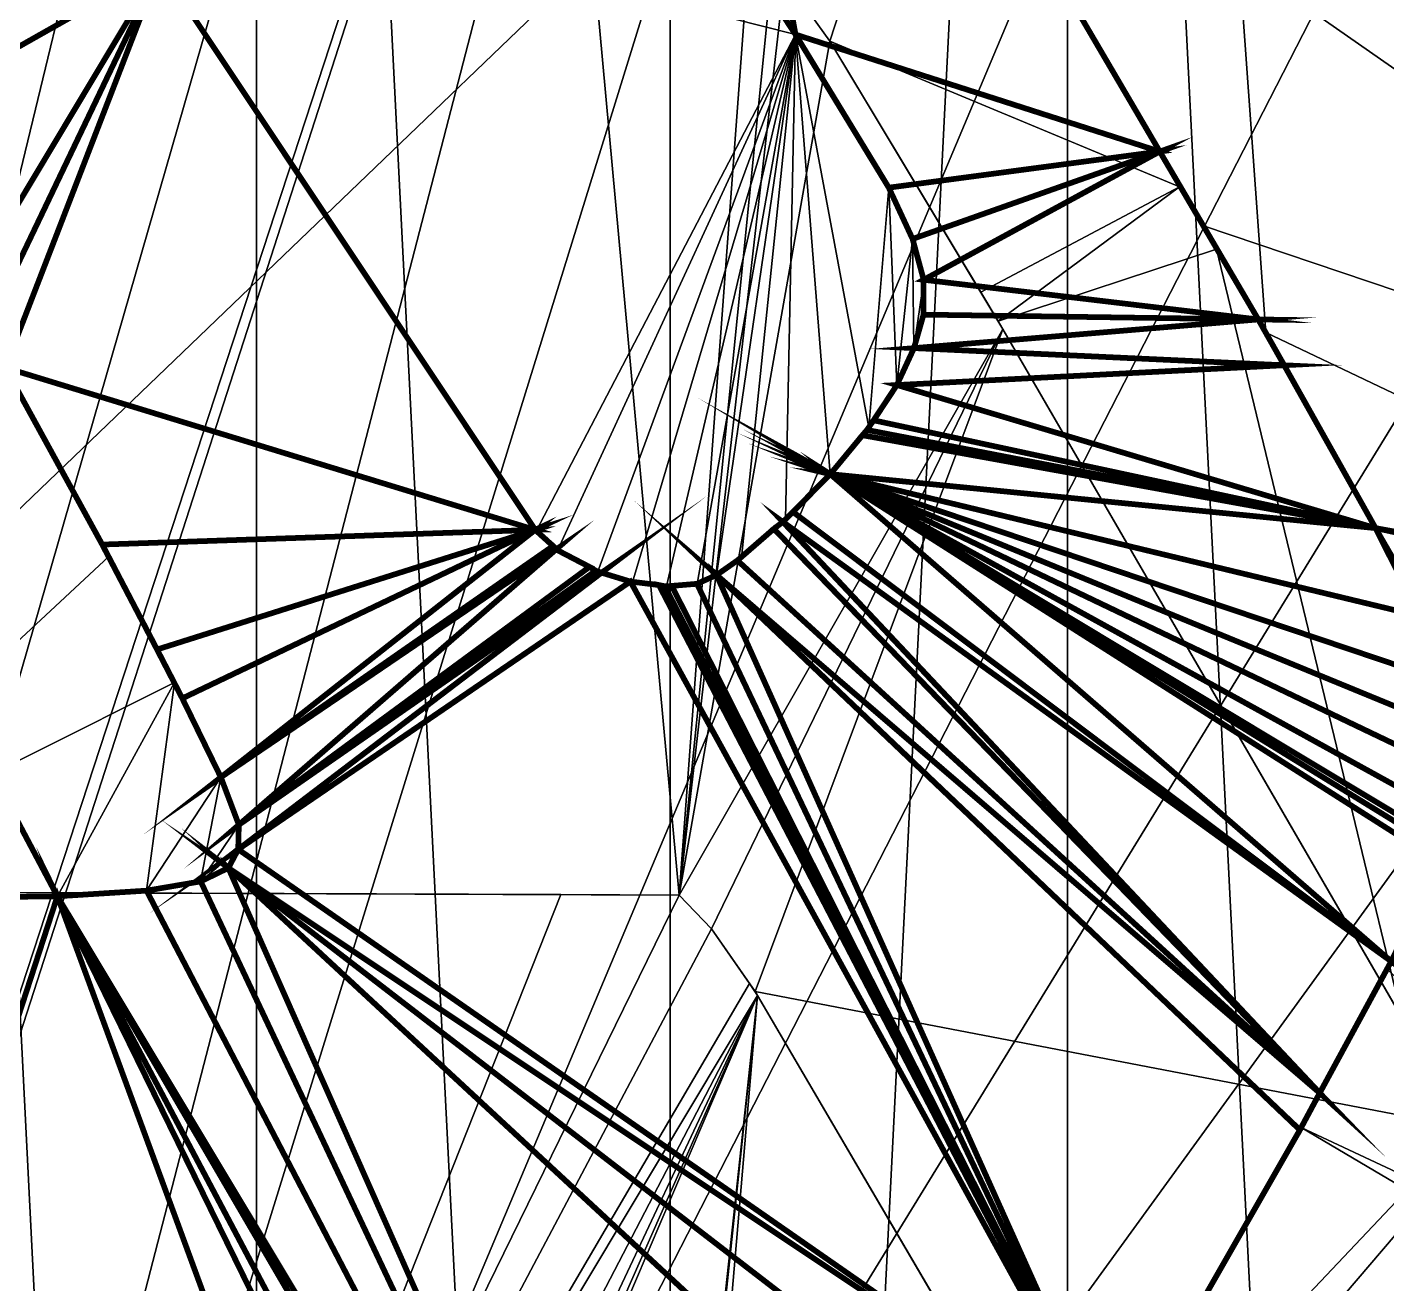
# Model space of a CAD drawing. Extents: x 4.6 to 28.8, y 0.1 to 46.7.
# Drawn here: x 10.19 to 16.96, y 24.68 to 30.93 of the extents above; entities that cross this region are included whole.
import ezdxf

# ---------------------------------------------------------------- set-up
doc = ezdxf.new("R2010")
doc.units = 0
doc.layers.get('0').update_dxf_attribs({"linetype": 'CONTINUOUS'})

msp = doc.modelspace()

# ---------------------------------------------------------------- linework, layer by layer
at = {"color": 252, "const_width": 0.028300000354647636}
for points in [[(12.817672441671835, 32.70738346643649), (13.35144713801182, 34.54163543943544), (14.016298789642175, 30.896224908880065), (12.817672441671835, 32.70738346643649)], [(15.828414871816783, 30.31400837406587), (14.016298789642175, 30.896224908880065), (13.35144713801182, 34.54163543943544), (15.828414871816783, 30.31400837406587)], [(9.985703569077, 29.415776055497545), (10.854383263499392, 31.233395306291683), (10.083896605270738, 29.238552351748027), (9.985703569077, 29.415776055497545)], [(9.985703569077, 29.415776055497545), (9.876155330085641, 29.599920658115224), (10.854383263499392, 31.233395306291683), (9.985703569077, 29.415776055497545)], [(9.408359275808344, 30.415642560747898), (10.854383263499392, 31.233395306291683), (9.876155330085641, 29.599920658115224), (9.408359275808344, 30.415642560747898)], [(10.854383263499392, 31.233395306291683), (9.408359275808344, 30.415642560747898), (9.167327319130674, 30.808275159299427), (10.854383263499392, 31.233395306291683)], [(10.854383263499392, 31.233395306291683), (12.721012929401477, 28.431173531835007), (10.083896605270738, 29.238552351748027), (10.854383263499392, 31.233395306291683)], [(14.016298789642175, 30.896224908880065), (15.828414871816783, 30.31400837406587), (14.480171962053511, 30.134246116677453), (14.016298789642175, 30.896224908880065)], [(14.598484891503384, 29.87895669266178), (15.828414871816783, 30.31400837406587), (14.65374593824676, 29.675807082041075), (14.598484891503384, 29.87895669266178)], [(14.480171962053511, 30.134246116677453), (15.828414871816783, 30.31400837406587), (14.598484891503384, 29.87895669266178), (14.480171962053511, 30.134246116677453)], [(15.828414871816783, 30.31400837406587), (16.318626651632407, 29.478331361483455), (14.65374593824676, 29.675807082041075), (15.828414871816783, 30.31400837406587)], [(14.65374593824676, 29.675807082041075), (16.318626651632407, 29.478331361483455), (14.652959877339276, 29.5022472089236), (14.65374593824676, 29.675807082041075)], [(14.652959877339276, 29.5022472089236), (16.318626651632407, 29.478331361483455), (14.605474078948959, 29.335688399526035), (14.652959877339276, 29.5022472089236)], [(16.44747829001944, 29.25037518284755), (14.605474078948959, 29.335688399526035), (16.318626651632407, 29.478331361483455), (16.44747829001944, 29.25037518284755)], [(14.605474078948959, 29.335688399526035), (16.44747829001944, 29.25037518284755), (14.520644820449585, 29.152009940675967), (14.605474078948959, 29.335688399526035)], [(10.566597383837241, 28.35804240355465), (10.083896605270738, 29.238552351748027), (12.721012929401477, 28.431173531835007), (10.566597383837241, 28.35804240355465)], [(16.44747829001944, 29.25037518284755), (16.902315102196873, 28.43983727396168), (14.520644820449585, 29.152009940675967), (16.44747829001944, 29.25037518284755)], [(14.520644820449585, 29.152009940675967), (16.902315102196873, 28.43983727396168), (14.4046744861121, 28.9764132865102), (14.520644820449585, 29.152009940675967)], [(17.25870873415241, 26.864897812909057), (14.189086704927938, 28.70835983665404), (17.304707771449536, 26.990599269528985), (17.25870873415241, 26.864897812909057)], [(14.4046744861121, 28.9764132865102), (16.902315102196873, 28.43983727396168), (14.371797989686929, 28.928421261926403), (14.4046744861121, 28.9764132865102)], [(17.31948853712538, 27.421019203942805), (17.330392441498308, 27.20541435061429), (14.189086704927938, 28.70835983665404), (17.31948853712538, 27.421019203942805)], [(17.330392441498308, 27.20541435061429), (17.304707771449536, 26.990599269528985), (14.189086704927938, 28.70835983665404), (17.330392441498308, 27.20541435061429)], [(14.349118017044665, 28.90208265452211), (16.902315102196873, 28.43983727396168), (14.189086704927938, 28.70835983665404), (14.349118017044665, 28.90208265452211)], [(14.371797989686929, 28.928421261926403), (16.902315102196873, 28.43983727396168), (14.349118017044665, 28.90208265452211), (14.371797989686929, 28.928421261926403)], [(17.256452242028946, 27.67396603284609), (17.31948853712538, 27.421019203942805), (14.189086704927938, 28.70835983665404), (17.256452242028946, 27.67396603284609)], [(16.980123998030546, 26.283827338568102), (14.189086704927938, 28.70835983665404), (17.221147047502463, 26.77948661696732), (16.980123998030546, 26.283827338568102)], [(17.256452242028946, 27.67396603284609), (14.189086704927938, 28.70835983665404), (17.122580650934353, 28.001632441721902), (17.256452242028946, 27.67396603284609)], [(14.189086704927938, 28.70835983665404), (16.980123998030546, 26.283827338568102), (14.00312206326857, 28.520462331346806), (14.189086704927938, 28.70835983665404)], [(17.122580650934353, 28.001632441721902), (14.189086704927938, 28.70835983665404), (16.902315102196873, 28.43983727396168), (17.122580650934353, 28.001632441721902)], [(17.244621245990814, 26.828256537519998), (14.189086704927938, 28.70835983665404), (17.25870873415241, 26.864897812909057), (17.244621245990814, 26.828256537519998)], [(17.221147047502463, 26.77948661696732), (14.189086704927938, 28.70835983665404), (17.244621245990814, 26.828256537519998), (17.221147047502463, 26.77948661696732)], [(11.246237966082042, 26.963349158069562), (13.050882387166254, 28.21798253126488), (11.243124897672235, 26.841160109583917), (11.246237966082042, 26.963349158069562)], [(16.52570730905768, 25.444777464074818), (13.623237160680329, 28.2063319061432), (16.624422159054966, 25.628788458606238), (16.52570730905768, 25.444777464074818)], [(16.624422159054966, 25.628788458606238), (13.953185298762568, 28.470774968601823), (16.980123998030546, 26.283827338568102), (16.624422159054966, 25.628788458606238)], [(10.964951377549186, 27.592607615520834), (10.83935383832968, 27.835818868538794), (12.721012929401477, 28.431173531835007), (10.964951377549186, 27.592607615520834)], [(11.156723517357893, 27.199960171626387), (10.964951377549186, 27.592607615520834), (12.721012929401477, 28.431173531835007), (11.156723517357893, 27.199960171626387)], [(13.953185298762568, 28.470774968601823), (16.624422159054966, 25.628788458606238), (13.90831376526003, 28.436357525581812), (13.953185298762568, 28.470774968601823)], [(14.00312206326857, 28.520462331346806), (16.980123998030546, 26.283827338568102), (13.953185298762568, 28.470774968601823), (14.00312206326857, 28.520462331346806)], [(10.83935383832968, 27.835818868538794), (10.566597383837241, 28.35804240355465), (12.721012929401477, 28.431173531835007), (10.83935383832968, 27.835818868538794)], [(12.721012929401477, 28.431173531835007), (12.809773234705414, 28.35083647410248), (11.156723517357893, 27.199960171626387), (12.721012929401477, 28.431173531835007)], [(11.156723517357893, 27.199960171626387), (12.824514660222526, 28.33362775259247), (11.246237966082042, 26.963349158069562), (11.156723517357893, 27.199960171626387)], [(13.90831376526003, 28.436357525581812), (16.624422159054966, 25.628788458606238), (13.72691109747922, 28.278910787667023), (13.90831376526003, 28.436357525581812)], [(12.991028933591341, 28.24679734186782), (11.246237966082042, 26.963349158069562), (12.824514660222526, 28.33362775259247), (12.991028933591341, 28.24679734186782)], [(12.824514660222526, 28.33362775259247), (11.156723517357893, 27.199960171626387), (12.809773234705414, 28.35083647410248), (12.824514660222526, 28.33362775259247)], [(13.72691109747922, 28.278910787667023), (16.624422159054966, 25.628788458606238), (13.623237160680329, 28.2063319061432), (13.72691109747922, 28.278910787667023)], [(13.19471594562566, 28.17392155348564), (11.243124897672235, 26.841160109583917), (13.050882387166254, 28.21798253126488), (13.19471594562566, 28.17392155348564)], [(13.022325885530085, 28.227890313128043), (11.246237966082042, 26.963349158069562), (12.991028933591341, 28.24679734186782), (13.022325885530085, 28.227890313128043)], [(13.022325885530085, 28.227890313128043), (13.050882387166254, 28.21798253126488), (11.246237966082042, 26.963349158069562), (13.022325885530085, 28.227890313128043)], [(13.623237160680329, 28.2063319061432), (15.593999484477457, 23.813986853897845), (13.525946721335975, 28.162745979337323), (13.623237160680329, 28.2063319061432)], [(15.593999484477457, 23.813986853897845), (13.623237160680329, 28.2063319061432), (16.52570730905768, 25.444777464074818), (15.593999484477457, 23.813986853897845)], [(15.593999484477457, 23.813986853897845), (11.243124897672235, 26.841160109583917), (13.19471594562566, 28.17392155348564), (15.593999484477457, 23.813986853897845)], [(13.336619609505787, 28.156433739528786), (15.593999484477457, 23.813986853897845), (13.19471594562566, 28.17392155348564), (13.336619609505787, 28.156433739528786)], [(13.36582336809316, 28.15056389093919), (15.593999484477457, 23.813986853897845), (13.336619609505787, 28.156433739528786), (13.36582336809316, 28.15056389093919)], [(13.36582336809316, 28.15056389093919), (13.40024823378463, 28.152392837186632), (15.593999484477457, 23.813986853897845), (13.36582336809316, 28.15056389093919)], [(13.525946721335975, 28.162745979337323), (15.593999484477457, 23.813986853897845), (13.40024823378463, 28.152392837186632), (13.525946721335975, 28.162745979337323)], [(13.59910902483646, 20.45813770601756), (13.437989549083877, 20.290011228407906), (10.343382807729196, 26.607654741765444), (13.59910902483646, 20.45813770601756)], [(13.59910902483646, 20.45813770601756), (10.343382807729196, 26.607654741765444), (13.779236477660653, 20.716648569446335), (13.59910902483646, 20.45813770601756)], [(15.413382135336986, 23.498262038864894), (11.194090730015619, 26.748531107915674), (15.593999484477457, 23.813986853897845), (15.413382135336986, 23.498262038864894)], [(15.413382135336986, 23.498262038864894), (15.162473572016282, 23.06815979478951), (11.194090730015619, 26.748531107915674), (15.413382135336986, 23.498262038864894)], [(13.437989549083877, 20.290011228407906), (12.667005571867488, 20.286353335913027), (10.343382807729196, 26.607654741765444), (13.437989549083877, 20.290011228407906)], [(15.162473572016282, 23.06815979478951), (13.83231154765942, 20.795928638763137), (11.194090730015619, 26.748531107915674), (15.162473572016282, 23.06815979478951)], [(11.243124897672235, 26.841160109583917), (15.593999484477457, 23.813986853897845), (11.194090730015619, 26.748531107915674), (11.243124897672235, 26.841160109583917)], [(11.194090730015619, 26.748531107915674), (13.83231154765942, 20.795928638763137), (11.056327432275193, 26.681596425769094), (11.194090730015619, 26.748531107915674)], [(11.056327432275193, 26.681596425769094), (13.83231154765942, 20.795928638763137), (10.787026973613955, 26.635682749193748), (11.056327432275193, 26.681596425769094)], [(8.760272469934762, 26.58743538471176), (10.343382807729196, 26.607654741765444), (8.285175476010622, 20.27015706678999), (8.760272469934762, 26.58743538471176)], [(12.667005571867488, 20.286353335913027), (8.285175476010622, 20.27015706678999), (10.343382807729196, 26.607654741765444), (12.667005571867488, 20.286353335913027)], [(10.787026973613955, 26.635682749193748), (13.83231154765942, 20.795928638763137), (10.343382807729196, 26.607654741765444), (10.787026973613955, 26.635682749193748)], [(13.779236477660653, 20.716648569446335), (10.343382807729196, 26.607654741765444), (13.83231154765942, 20.795928638763137), (13.779236477660653, 20.716648569446335)]]:
    msp.add_lwpolyline(points, dxfattribs=at)
at = {"color": 252}
for points in [[(9.210914730470847, 44.81732052891728, 1.9434738000129046), (11.333409819693802, 2.643865751199911, 1.9434738000129046), (11.333409819693802, 44.29817888709111, 1.9434738000129046), (9.210914730470847, 44.81732052891728, 1.9434738000129046)], [(11.333409819693802, 2.643865751199911, 1.9434738000129046), (9.210914730470847, 44.81732052891728, 1.9434738000129046), (9.210914730470847, 2.12471817123658, 1.9434738000129046), (11.333409819693802, 2.643865751199911, 1.9434738000129046)], [(11.333409819693802, 44.29817888709111, 83.67133362808075), (13.392853768477407, 43.579008125725494, 83.67133362808075), (6.372384216306465, 14.56700386374937, 83.67133362808075), (11.333409819693802, 44.29817888709111, 83.67133362808075)], [(13.392853768477407, 3.3630335434969396, 1.9434738000129046), (11.333409819693802, 44.29817888709111, 1.9434738000129046), (11.333409819693802, 2.643865751199911, 1.9434738000129046), (13.392853768477407, 3.3630335434969396, 1.9434738000129046)], [(11.333409819693802, 44.29817888709111, 1.9434738000129046), (13.392853768477407, 3.3630335434969396, 1.9434738000129046), (13.392853768477407, 43.579008125725494, 1.9434738000129046), (11.333409819693802, 44.29817888709111, 1.9434738000129046)], [(14.258349879111131, 41.95153248062201, 83.67133362808075), (6.372384216306465, 14.56700386374937, 83.67133362808075), (13.392853768477407, 43.579008125725494, 83.67133362808075), (14.258349879111131, 41.95153248062201, 83.67133362808075)], [(13.392853768477407, 43.579008125725494, 1.9434738000129046), (13.392853768477407, 3.3630335434969396, 1.9434738000129046), (15.369795466263959, 42.66525648567118, 1.9434738000129046), (13.392853768477407, 43.579008125725494, 1.9434738000129046)], [(15.369795466263959, 4.276010256650963, 1.9434738000129046), (15.369795466263959, 42.66525648567118, 1.9434738000129046), (13.392853768477407, 3.3630335434969396, 1.9434738000129046), (15.369795466263959, 4.276010256650963, 1.9434738000129046)], [(15.369795466263959, 42.66525648567118, 1.9434738000129046), (17.246333656296354, 5.374221220592808, 1.9434738000129046), (17.246333656296354, 41.56781896409534, 1.9434738000129046), (15.369795466263959, 42.66525648567118, 1.9434738000129046)], [(17.246333656296354, 5.374221220592808, 1.9434738000129046), (15.369795466263959, 42.66525648567118, 1.9434738000129046), (15.369795466263959, 4.276010256650963, 1.9434738000129046), (17.246333656296354, 5.374221220592808, 1.9434738000129046)], [(14.978299278712768, 40.86110196090324, 83.67133362808075), (6.372384216306465, 14.56700386374937, 83.67133362808075), (14.258349879111131, 41.95153248062201, 83.67133362808075), (14.978299278712768, 40.86110196090324, 83.67133362808075)], [(6.372384216306465, 14.56700386374937, 83.67133362808075), (14.978299278712768, 40.86110196090324, 83.67133362808075), (6.500012598437088, 14.590358557227233, 83.67133362808075), (6.372384216306465, 14.56700386374937, 83.67133362808075)], [(6.500012598437088, 14.590358557227233, 83.67133362808075), (14.978299278712768, 40.86110196090324, 83.67133362808075), (8.17652983386865, 14.590358557227233, 83.67133362808075), (6.500012598437088, 14.590358557227233, 83.67133362808075)], [(16.282761787677938, 40.78248993201774, 83.67133362808075), (8.17652983386865, 14.590358557227233, 83.67133362808075), (14.978299278712768, 40.86110196090324, 83.67133362808075), (16.282761787677938, 40.78248993201774, 83.67133362808075)], [(19.003788443581456, 40.29526874653284, 83.67133362808075), (8.17652983386865, 14.590358557227233, 83.67133362808075), (16.282761787677938, 40.78248993201774, 83.67133362808075), (19.003788443581456, 40.29526874653284, 83.67133362808075)], [(20.624257829095008, 38.860810765508845, 83.67133362808075), (8.17652983386865, 14.590358557227233, 83.67133362808075), (19.003788443581456, 40.29526874653284, 83.67133362808075), (20.624257829095008, 38.860810765508845, 83.67133362808075)], [(22.09295436675686, 37.27847832368329, 83.67133362808075), (8.17652983386865, 14.590358557227233, 83.67133362808075), (20.624257829095008, 38.860810765508845, 83.67133362808075), (22.09295436675686, 37.27847832368329, 83.67133362808075)], [(23.396638237486005, 35.563054413533465, 83.67133362808075), (8.17652983386865, 14.590358557227233, 83.67133362808075), (22.09295436675686, 37.27847832368329, 83.67133362808075), (23.396638237486005, 35.563054413533465, 83.67133362808075)], [(15.139412074061038, 37.090123581814204, 85.04507415657203), (14.579018935602768, 32.41240056452792, 85.04507415657203), (20.058424614724608, 28.5908322258445, 85.04507415657203), (15.139412074061038, 37.090123581814204, 85.04507415657203)], [(24.520537582812352, 33.73088078854297, 83.67133362808075), (8.17652983386865, 14.590358557227233, 83.67133362808075), (23.396638237486005, 35.563054413533465, 83.67133362808075), (24.520537582812352, 33.73088078854297, 83.67133362808075)], [(16.35593151384988, 29.41351956337408, 0.7837717556055536), (13.380401494838178, 34.49208168477671, 0.7837717556055536), (15.921627295461688, 35.45875697233203, 0.7837717556055536), (16.35593151384988, 29.41351956337408, 0.7837717556055536)], [(15.921627295461688, 35.45875697233203, 0.7837717556055536), (20.739457319001502, 27.324500722430166, 0.7837717556055536), (16.35593151384988, 29.41351956337408, 0.7837717556055536), (15.921627295461688, 35.45875697233203, 0.7837717556055536)], [(13.35144713801182, 34.54163543943544, 8.78e-15), (13.380401494838178, 34.49208168477671, 0.7837717556055536), (15.828414871816783, 30.31400837406587, 9.169e-15), (13.35144713801182, 34.54163543943544, 8.78e-15)], [(16.35593151384988, 29.41351956337408, 0.7837717556055536), (15.828414871816783, 30.31400837406587, 9.169e-15), (13.380401494838178, 34.49208168477671, 0.7837717556055536), (16.35593151384988, 29.41351956337408, 0.7837717556055536)], [(25.456090165641427, 31.79986093227037, 83.67133362808075), (8.17652983386865, 14.590358557227233, 83.67133362808075), (24.520537582812352, 33.73088078854297, 83.67133362808075), (25.456090165641427, 31.79986093227037, 83.67133362808075)], [(14.016298789642175, 30.896224908880065, 0.7837717556055536), (10.482701897407377, 31.79129813847554, 0.7837717556055536), (12.817672441671835, 32.70738346643649, 0.7837717556055536), (14.016298789642175, 30.896224908880065, 0.7837717556055536)], [(12.817672441671835, 32.70738346643649, 0.7837717556055536), (12.817672441671835, 32.70738346643649, 9.306e-15), (14.016298789642175, 30.896224908880065, 9.442e-15), (12.817672441671835, 32.70738346643649, 0.7837717556055536)], [(12.817672441671835, 32.70738346643649, 0.7837717556055536), (14.016298789642175, 30.896224908880065, 9.442e-15), (14.016298789642175, 30.896224908880065, 0.7837717556055536), (12.817672441671835, 32.70738346643649, 0.7837717556055536)], [(16.040710698208983, 29.946672239845824, 85.04507415657203), (20.058424614724608, 28.5908322258445, 85.04507415657203), (14.579018935602768, 32.41240056452792, 85.04507415657203), (16.040710698208983, 29.946672239845824, 85.04507415657203)], [(16.040710698208983, 29.946672239845824, 85.04507415657203), (14.579018935602768, 32.41240056452792, 85.04507415657203), (15.926522547288744, 30.13793666892675, 85.61558662303004), (16.040710698208983, 29.946672239845824, 85.04507415657203)], [(14.65162899234672, 32.2885696211156, 85.61558662303004), (15.926522547288744, 30.13793666892675, 85.61558662303004), (14.579018935602768, 32.41240056452792, 85.04507415657203), (14.65162899234672, 32.2885696211156, 85.61558662303004)], [(14.65162899234672, 32.2885696211156, 85.61558662303004), (13.961808958463365, 31.178749599012242, 85.61558662303004), (14.187529428455889, 30.862757567806774, 85.61558662303004), (14.65162899234672, 32.2885696211156, 85.61558662303004)], [(14.65162899234672, 32.2885696211156, 85.61558662303004), (14.187529428455889, 30.862757567806774, 85.61558662303004), (15.926522547288744, 30.13793666892675, 85.61558662303004), (14.65162899234672, 32.2885696211156, 85.61558662303004)], [(14.016298789642175, 30.896224908880065, 0.7837717556055536), (12.72504492453788, 28.425048343347235, 0.7837717556055536), (10.482701897407377, 31.79129813847554, 0.7837717556055536), (14.016298789642175, 30.896224908880065, 0.7837717556055536)], [(10.482701897407377, 31.79129813847554, 0.7837717556055536), (12.72504492453788, 28.425048343347235, 0.7837717556055536), (10.854383263499392, 31.233395306291683, 1.007e-14), (10.482701897407377, 31.79129813847554, 0.7837717556055536)], [(13.009140251950733, 31.27838263346898, 85.04507415657203), (7.541425280376448, 31.29394946005231, 85.04507415657203), (8.173416765458843, 26.632577103455397, 85.04507415657203), (13.009140251950733, 31.27838263346898, 85.04507415657203)], [(8.173416765458843, 26.632577103455397, 85.04507415657203), (13.437219075786457, 26.613111889821923, 85.04507415657203), (13.009140251950733, 31.27838263346898, 85.04507415657203), (8.173416765458843, 26.632577103455397, 85.04507415657203)], [(13.009140251950733, 31.27838263346898, 85.04507415657203), (13.437219075786457, 26.613111889821923, 85.04507415657203), (13.780459733917057, 31.251919325184183, 85.04507415657203), (13.009140251950733, 31.27838263346898, 85.04507415657203)], [(12.721012929401477, 28.431173531835007, 1.0277e-14), (10.854383263499392, 31.233395306291683, 1.007e-14), (12.72504492453788, 28.425048343347235, 0.7837717556055536), (12.721012929401477, 28.431173531835007, 1.0277e-14)], [(13.780459733917057, 31.251919325184183, 85.04507415657203), (13.437219075786457, 26.613111889821923, 85.04507415657203), (13.901098928602108, 31.233240914725343, 85.04507415657203), (13.780459733917057, 31.251919325184183, 85.04507415657203)], [(13.961808958463365, 31.178749599012242, 85.04507415657203), (13.901098928602108, 31.233240914725343, 85.04507415657203), (13.437219075786457, 26.613111889821923, 85.04507415657203), (13.961808958463365, 31.178749599012242, 85.04507415657203)], [(14.187529428455889, 30.862757567806774, 85.04507415657203), (13.961808958463365, 31.178749599012242, 85.04507415657203), (13.437219075786457, 26.613111889821923, 85.04507415657203), (14.187529428455889, 30.862757567806774, 85.04507415657203)], [(13.961808958463365, 31.178749599012242, 85.61558662303004), (13.961808958463365, 31.178749599012242, 85.04507415657203), (14.187529428455889, 30.862757567806774, 85.61558662303004), (13.961808958463365, 31.178749599012242, 85.61558662303004)], [(14.187529428455889, 30.862757567806774, 85.61558662303004), (13.961808958463365, 31.178749599012242, 85.04507415657203), (14.187529428455889, 30.862757567806774, 85.04507415657203), (14.187529428455889, 30.862757567806774, 85.61558662303004)], [(12.831683476317403, 28.328544707177507, 0.7837717556055536), (12.72504492453788, 28.425048343347235, 0.7837717556055536), (14.016298789642175, 30.896224908880065, 0.7837717556055536), (12.831683476317403, 28.328544707177507, 0.7837717556055536)], [(13.031720018528302, 28.22424132783891, 0.7837717556055536), (12.831683476317403, 28.328544707177507, 0.7837717556055536), (14.016298789642175, 30.896224908880065, 0.7837717556055536), (13.031720018528302, 28.22424132783891, 0.7837717556055536)], [(14.016298789642175, 30.896224908880065, 0.7837717556055536), (13.204507933814066, 28.171314711269318, 0.7837717556055536), (13.031720018528302, 28.22424132783891, 0.7837717556055536), (14.016298789642175, 30.896224908880065, 0.7837717556055536)], [(13.374953253987444, 28.15029964383526, 0.7837717556055536), (13.204507933814066, 28.171314711269318, 0.7837717556055536), (14.016298789642175, 30.896224908880065, 0.7837717556055536), (13.374953253987444, 28.15029964383526, 0.7837717556055536)], [(14.016298789642175, 30.896224908880065, 0.7837717556055536), (13.525946721335975, 28.162745979337323, 0.7837717556055536), (13.374953253987444, 28.15029964383526, 0.7837717556055536), (14.016298789642175, 30.896224908880065, 0.7837717556055536)], [(15.04756987556742, 29.43065108910092, 85.04507415657203), (14.187529428455889, 30.862757567806774, 85.04507415657203), (13.437219075786457, 26.613111889821923, 85.04507415657203), (15.04756987556742, 29.43065108910092, 85.04507415657203)], [(14.016298789642175, 30.896224908880065, 0.7837717556055536), (13.623237160680329, 28.2063319061432, 0.7837717556055536), (13.525946721335975, 28.162745979337323, 0.7837717556055536), (14.016298789642175, 30.896224908880065, 0.7837717556055536)], [(14.016298789642175, 30.896224908880065, 0.7837717556055536), (13.747770288812648, 28.293503759754962, 0.7837717556055536), (13.623237160680329, 28.2063319061432, 0.7837717556055536), (14.016298789642175, 30.896224908880065, 0.7837717556055536)], [(14.016298789642175, 30.896224908880065, 0.7837717556055536), (13.96569992284205, 28.48264530479868, 0.7837717556055536), (13.747770288812648, 28.293503759754962, 0.7837717556055536), (14.016298789642175, 30.896224908880065, 0.7837717556055536)], [(14.016298789642175, 30.896224908880065, 0.7837717556055536), (14.189086704927938, 28.70835983665404, 0.7837717556055536), (13.96569992284205, 28.48264530479868, 0.7837717556055536), (14.016298789642175, 30.896224908880065, 0.7837717556055536)], [(14.016298789642175, 30.896224908880065, 0.7837717556055536), (14.480171962053511, 30.134246116677453, 0.7837717556055536), (14.381324988504256, 28.94106949409214, 0.7837717556055536), (14.016298789642175, 30.896224908880065, 0.7837717556055536)], [(14.016298789642175, 30.896224908880065, 0.7837717556055536), (14.381324988504256, 28.94106949409214, 0.7837717556055536), (14.189086704927938, 28.70835983665404, 0.7837717556055536), (14.016298789642175, 30.896224908880065, 0.7837717556055536)], [(14.016298789642175, 30.896224908880065, 0.7837717556055536), (14.016298789642175, 30.896224908880065, 9.442e-15), (14.480171962053511, 30.134246116677453, 9.508e-15), (14.016298789642175, 30.896224908880065, 0.7837717556055536)], [(14.016298789642175, 30.896224908880065, 0.7837717556055536), (14.480171962053511, 30.134246116677453, 9.508e-15), (14.480171962053511, 30.134246116677453, 0.7837717556055536), (14.016298789642175, 30.896224908880065, 0.7837717556055536)], [(15.04756987556742, 29.43065108910092, 85.04507415657203), (14.93767054421606, 29.61364963124536, 85.61558662303004), (14.187529428455889, 30.862757567806774, 85.04507415657203), (15.04756987556742, 29.43065108910092, 85.04507415657203)], [(14.187529428455889, 30.862757567806774, 85.61558662303004), (14.187529428455889, 30.862757567806774, 85.04507415657203), (14.93767054421606, 29.61364963124536, 85.61558662303004), (14.187529428455889, 30.862757567806774, 85.61558662303004)], [(14.93767054421606, 29.61364963124536, 85.61558662303004), (15.926522547288744, 30.13793666892675, 85.61558662303004), (14.187529428455889, 30.862757567806774, 85.61558662303004), (14.93767054421606, 29.61364963124536, 85.61558662303004)], [(15.828414871816783, 30.31400837406587, 9.169e-15), (16.35593151384988, 29.41351956337408, 0.7837717556055536), (16.318626651632407, 29.478331361483455, 9.246e-15), (15.828414871816783, 30.31400837406587, 9.169e-15)], [(14.520644820449585, 29.152009940675967, 0.7837717556055536), (14.381324988504256, 28.94106949409214, 0.7837717556055536), (14.480171962053511, 30.134246116677453, 0.7837717556055536), (14.520644820449585, 29.152009940675967, 0.7837717556055536)], [(14.480171962053511, 30.134246116677453, 0.7837717556055536), (14.598484891503384, 29.87895669266178, 0.7837717556055536), (14.520644820449585, 29.152009940675967, 0.7837717556055536), (14.480171962053511, 30.134246116677453, 0.7837717556055536)], [(14.480171962053511, 30.134246116677453, 0.7837717556055536), (14.480171962053511, 30.134246116677453, 9.508e-15), (14.598484891503384, 29.87895669266178, 9.539e-15), (14.480171962053511, 30.134246116677453, 0.7837717556055536)], [(14.480171962053511, 30.134246116677453, 0.7837717556055536), (14.598484891503384, 29.87895669266178, 9.539e-15), (14.598484891503384, 29.87895669266178, 0.7837717556055536), (14.480171962053511, 30.134246116677453, 0.7837717556055536)], [(15.024998273928455, 29.469139125148914, 85.61558662303004), (15.926522547288744, 30.13793666892675, 85.61558662303004), (14.93767054421606, 29.61364963124536, 85.61558662303004), (15.024998273928455, 29.469139125148914, 85.61558662303004)], [(16.110425170816868, 29.827425538326438, 85.61558662303004), (15.926522547288744, 30.13793666892675, 85.61558662303004), (15.024998273928455, 29.469139125148914, 85.61558662303004), (16.110425170816868, 29.827425538326438, 85.61558662303004)], [(16.110425170816868, 29.827425538326438, 85.61558662303004), (16.040710698208983, 29.946672239845824, 85.04507415657203), (15.926522547288744, 30.13793666892675, 85.61558662303004), (16.110425170816868, 29.827425538326438, 85.61558662303004)], [(18.98121684194249, 24.860328189685823, 85.04507415657203), (20.058424614724608, 28.5908322258445, 85.04507415657203), (16.040710698208983, 29.946672239845824, 85.04507415657203), (18.98121684194249, 24.860328189685823, 85.04507415657203)], [(18.98121684194249, 24.860328189685823, 85.04507415657203), (16.040710698208983, 29.946672239845824, 85.04507415657203), (18.67516451008746, 25.391049198987673, 85.61558662303004), (18.98121684194249, 24.860328189685823, 85.04507415657203)], [(16.110425170816868, 29.827425538326438, 85.61558662303004), (18.67516451008746, 25.391049198987673, 85.61558662303004), (16.040710698208983, 29.946672239845824, 85.04507415657203), (16.110425170816868, 29.827425538326438, 85.61558662303004)], [(14.605474078948959, 29.335688399526035, 0.7837717556055536), (14.520644820449585, 29.152009940675967, 0.7837717556055536), (14.598484891503384, 29.87895669266178, 0.7837717556055536), (14.605474078948959, 29.335688399526035, 0.7837717556055536)], [(14.598484891503384, 29.87895669266178, 0.7837717556055536), (14.65374593824676, 29.675807082041075, 0.7837717556055536), (14.605474078948959, 29.335688399526035, 0.7837717556055536), (14.598484891503384, 29.87895669266178, 0.7837717556055536)], [(14.598484891503384, 29.87895669266178, 0.7837717556055536), (14.598484891503384, 29.87895669266178, 9.539e-15), (14.65374593824676, 29.675807082041075, 9.572e-15), (14.598484891503384, 29.87895669266178, 0.7837717556055536)], [(14.598484891503384, 29.87895669266178, 0.7837717556055536), (14.65374593824676, 29.675807082041075, 9.572e-15), (14.65374593824676, 29.675807082041075, 0.7837717556055536), (14.598484891503384, 29.87895669266178, 0.7837717556055536)], [(15.024998273928455, 29.469139125148914, 85.61558662303004), (17.03510446779278, 26.0015045450996, 85.61558662303004), (16.110425170816868, 29.827425538326438, 85.61558662303004), (15.024998273928455, 29.469139125148914, 85.61558662303004)], [(18.67516451008746, 25.391049198987673, 85.61558662303004), (16.110425170816868, 29.827425538326438, 85.61558662303004), (17.03510446779278, 26.0015045450996, 85.61558662303004), (18.67516451008746, 25.391049198987673, 85.61558662303004)], [(14.652959877339276, 29.5022472089236, 0.7837717556055536), (14.605474078948959, 29.335688399526035, 0.7837717556055536), (14.65374593824676, 29.675807082041075, 0.7837717556055536), (14.652959877339276, 29.5022472089236, 0.7837717556055536)], [(14.65374593824676, 29.675807082041075, 0.7837717556055536), (14.65374593824676, 29.675807082041075, 9.572e-15), (14.652959877339276, 29.5022472089236, 9.61e-15), (14.65374593824676, 29.675807082041075, 0.7837717556055536)], [(14.65374593824676, 29.675807082041075, 0.7837717556055536), (14.652959877339276, 29.5022472089236, 9.61e-15), (14.652959877339276, 29.5022472089236, 0.7837717556055536), (14.65374593824676, 29.675807082041075, 0.7837717556055536)], [(14.93767054421606, 29.61364963124536, 85.61558662303004), (15.04756987556742, 29.43065108910092, 85.04507415657203), (15.024998273928455, 29.469139125148914, 85.61558662303004), (14.93767054421606, 29.61364963124536, 85.61558662303004)], [(14.652959877339276, 29.5022472089236, 0.7837717556055536), (14.652959877339276, 29.5022472089236, 9.61e-15), (14.605474078948959, 29.335688399526035, 9.658e-15), (14.652959877339276, 29.5022472089236, 0.7837717556055536)], [(14.652959877339276, 29.5022472089236, 0.7837717556055536), (14.605474078948959, 29.335688399526035, 9.658e-15), (14.605474078948959, 29.335688399526035, 0.7837717556055536), (14.652959877339276, 29.5022472089236, 0.7837717556055536)], [(13.437219075786457, 26.613111889821923, 85.04507415657203), (13.598331128867581, 26.44498541221227, 85.04507415657203), (15.04756987556742, 29.43065108910092, 85.04507415657203), (13.437219075786457, 26.613111889821923, 85.04507415657203)], [(13.598331128867581, 26.44498541221227, 85.04507415657203), (13.814704970959227, 26.134450529063287, 85.04507415657203), (15.04756987556742, 29.43065108910092, 85.04507415657203), (13.598331128867581, 26.44498541221227, 85.04507415657203)], [(15.04756987556742, 29.43065108910092, 85.04507415657203), (13.814704970959227, 26.134450529063287, 85.04507415657203), (17.35218540490125, 25.45497324559058, 85.04507415657203), (15.04756987556742, 29.43065108910092, 85.04507415657203)], [(15.024998273928455, 29.469139125148914, 85.61558662303004), (15.04756987556742, 29.43065108910092, 85.04507415657203), (17.03510446779278, 26.0015045450996, 85.61558662303004), (15.024998273928455, 29.469139125148914, 85.61558662303004)], [(17.35218540490125, 25.45497324559058, 85.04507415657203), (17.03510446779278, 26.0015045450996, 85.61558662303004), (15.04756987556742, 29.43065108910092, 85.04507415657203), (17.35218540490125, 25.45497324559058, 85.04507415657203)], [(16.318626651632407, 29.478331361483455, 9.246e-15), (16.35593151384988, 29.41351956337408, 0.7837717556055536), (16.44747829001944, 29.25037518284755, 9.268e-15), (16.318626651632407, 29.478331361483455, 9.246e-15)], [(16.35593151384988, 29.41351956337408, 0.7837717556055536), (20.739457319001502, 27.324500722430166, 0.7837717556055536), (16.902315102196873, 28.43983727396168, 0.7837717556055536), (16.35593151384988, 29.41351956337408, 0.7837717556055536)], [(16.902315102196873, 28.43983727396168, 0.7837717556055536), (16.44747829001944, 29.25037518284755, 9.268e-15), (16.35593151384988, 29.41351956337408, 0.7837717556055536), (16.902315102196873, 28.43983727396168, 0.7837717556055536)], [(10.598672231744864, 28.29896090781145, 0.7837717556055536), (8.760272469934762, 26.58743538471176, 0.7837717556055536), (10.01882204459173, 29.356709405097263, 0.7837717556055536), (10.598672231744864, 28.29896090781145, 0.7837717556055536)], [(10.01882204459173, 29.356709405097263, 0.7837717556055536), (10.083896605270738, 29.238552351748027, 1.0684e-14), (10.598672231744864, 28.29896090781145, 0.7837717556055536), (10.01882204459173, 29.356709405097263, 0.7837717556055536)], [(14.605474078948959, 29.335688399526035, 0.7837717556055536), (14.605474078948959, 29.335688399526035, 9.658e-15), (14.520644820449585, 29.152009940675967, 9.718e-15), (14.605474078948959, 29.335688399526035, 0.7837717556055536)], [(14.605474078948959, 29.335688399526035, 0.7837717556055536), (14.520644820449585, 29.152009940675967, 9.718e-15), (14.520644820449585, 29.152009940675967, 0.7837717556055536), (14.605474078948959, 29.335688399526035, 0.7837717556055536)], [(10.566597383837241, 28.35804240355465, 1.0772e-14), (10.598672231744864, 28.29896090781145, 0.7837717556055536), (10.083896605270738, 29.238552351748027, 1.0684e-14), (10.566597383837241, 28.35804240355465, 1.0772e-14)], [(16.902315102196873, 28.43983727396168, 0.7837717556055536), (16.902315102196873, 28.43983727396168, 9.347e-15), (16.44747829001944, 29.25037518284755, 9.268e-15), (16.902315102196873, 28.43983727396168, 0.7837717556055536)], [(14.520644820449585, 29.152009940675967, 0.7837717556055536), (14.4046744861121, 28.9764132865102, 9.782e-15), (14.381324988504256, 28.94106949409214, 0.7837717556055536), (14.520644820449585, 29.152009940675967, 0.7837717556055536)], [(14.520644820449585, 29.152009940675967, 0.7837717556055536), (14.520644820449585, 29.152009940675967, 9.718e-15), (14.4046744861121, 28.9764132865102, 9.782e-15), (14.520644820449585, 29.152009940675967, 0.7837717556055536)], [(14.371797989686929, 28.928421261926403, 9.8e-15), (14.381324988504256, 28.94106949409214, 0.7837717556055536), (14.4046744861121, 28.9764132865102, 9.782e-15), (14.371797989686929, 28.928421261926403, 9.8e-15)], [(14.381324988504256, 28.94106949409214, 0.7837717556055536), (14.349118017044665, 28.90208265452211, 9.811e-15), (14.189086704927938, 28.70835983665404, 0.7837717556055536), (14.381324988504256, 28.94106949409214, 0.7837717556055536)], [(14.189086704927938, 28.70835983665404, 9.89e-15), (14.189086704927938, 28.70835983665404, 0.7837717556055536), (14.349118017044665, 28.90208265452211, 9.811e-15), (14.189086704927938, 28.70835983665404, 9.89e-15)], [(14.349118017044665, 28.90208265452211, 9.811e-15), (14.381324988504256, 28.94106949409214, 0.7837717556055536), (14.371797989686929, 28.928421261926403, 9.8e-15), (14.349118017044665, 28.90208265452211, 9.811e-15)], [(14.189086704927938, 28.70835983665404, 0.7837717556055536), (14.00312206326857, 28.520462331346806, 9.973e-15), (13.96569992284205, 28.48264530479868, 0.7837717556055536), (14.189086704927938, 28.70835983665404, 0.7837717556055536)], [(14.189086704927938, 28.70835983665404, 0.7837717556055536), (14.189086704927938, 28.70835983665404, 9.89e-15), (14.00312206326857, 28.520462331346806, 9.973e-15), (14.189086704927938, 28.70835983665404, 0.7837717556055536)], [(13.96569992284205, 28.48264530479868, 0.7837717556055536), (13.90831376526003, 28.436357525581812, 1.0012e-14), (13.747770288812648, 28.293503759754962, 0.7837717556055536), (13.96569992284205, 28.48264530479868, 0.7837717556055536)], [(13.90831376526003, 28.436357525581812, 1.0012e-14), (13.96569992284205, 28.48264530479868, 0.7837717556055536), (13.953185298762568, 28.470774968601823, 9.995e-15), (13.90831376526003, 28.436357525581812, 1.0012e-14)], [(13.953185298762568, 28.470774968601823, 9.995e-15), (13.96569992284205, 28.48264530479868, 0.7837717556055536), (14.00312206326857, 28.520462331346806, 9.973e-15), (13.953185298762568, 28.470774968601823, 9.995e-15)], [(12.721012929401477, 28.431173531835007, 1.0277e-14), (12.72504492453788, 28.425048343347235, 0.7837717556055536), (12.809773234705414, 28.35083647410248, 1.0275e-14), (12.721012929401477, 28.431173531835007, 1.0277e-14)], [(12.831683476317403, 28.328544707177507, 0.7837717556055536), (12.809773234705414, 28.35083647410248, 1.0275e-14), (12.72504492453788, 28.425048343347235, 0.7837717556055536), (12.831683476317403, 28.328544707177507, 0.7837717556055536)], [(13.72691109747922, 28.278910787667023, 1.0088e-14), (13.747770288812648, 28.293503759754962, 0.7837717556055536), (13.90831376526003, 28.436357525581812, 1.0012e-14), (13.72691109747922, 28.278910787667023, 1.0088e-14)], [(16.902315102196873, 28.43983727396168, 0.7837717556055536), (20.739457319001502, 27.324500722430166, 0.7837717556055536), (17.122580650934353, 28.001632441721902, 0.7837717556055536), (16.902315102196873, 28.43983727396168, 0.7837717556055536)], [(17.122580650934353, 28.001632441721902, 0.7837717556055536), (17.122580650934353, 28.001632441721902, 9.395e-15), (16.902315102196873, 28.43983727396168, 9.347e-15), (17.122580650934353, 28.001632441721902, 0.7837717556055536)], [(17.122580650934353, 28.001632441721902, 0.7837717556055536), (16.902315102196873, 28.43983727396168, 9.347e-15), (16.902315102196873, 28.43983727396168, 0.7837717556055536), (17.122580650934353, 28.001632441721902, 0.7837717556055536)], [(10.598672231744864, 28.29896090781145, 0.7837717556055536), (10.566597383837241, 28.35804240355465, 1.0772e-14), (10.83935383832968, 27.835818868538794, 1.0827e-14), (10.598672231744864, 28.29896090781145, 0.7837717556055536)], [(12.809773234705414, 28.35083647410248, 1.0275e-14), (12.831683476317403, 28.328544707177507, 0.7837717556055536), (12.824514660222526, 28.33362775259247, 1.0276e-14), (12.809773234705414, 28.35083647410248, 1.0275e-14)], [(10.598672231744864, 28.29896090781145, 0.7837717556055536), (10.926347547826431, 27.671632344939454, 0.7837717556055536), (8.760272469934762, 26.58743538471176, 0.7837717556055536), (10.598672231744864, 28.29896090781145, 0.7837717556055536)], [(10.598672231744864, 28.29896090781145, 0.7837717556055536), (10.83935383832968, 27.835818868538794, 1.0827e-14), (10.926347547826431, 27.671632344939454, 0.7837717556055536), (10.598672231744864, 28.29896090781145, 0.7837717556055536)], [(12.824514660222526, 28.33362775259247, 1.0276e-14), (12.831683476317403, 28.328544707177507, 0.7837717556055536), (12.991028933591341, 28.24679734186782, 1.0258e-14), (12.824514660222526, 28.33362775259247, 1.0276e-14)], [(13.031720018528302, 28.22424132783891, 0.7837717556055536), (12.991028933591341, 28.24679734186782, 1.0258e-14), (12.831683476317403, 28.328544707177507, 0.7837717556055536), (13.031720018528302, 28.22424132783891, 0.7837717556055536)], [(13.747770288812648, 28.293503759754962, 0.7837717556055536), (13.72691109747922, 28.278910787667023, 1.0088e-14), (13.623237160680329, 28.2063319061432, 0.7837717556055536), (13.747770288812648, 28.293503759754962, 0.7837717556055536)], [(13.623237160680329, 28.2063319061432, 1.0127e-14), (13.623237160680329, 28.2063319061432, 0.7837717556055536), (13.72691109747922, 28.278910787667023, 1.0088e-14), (13.623237160680329, 28.2063319061432, 1.0127e-14)], [(12.991028933591341, 28.24679734186782, 1.0258e-14), (13.031720018528302, 28.22424132783891, 0.7837717556055536), (13.022325885530085, 28.227890313128043, 1.0255e-14), (12.991028933591341, 28.24679734186782, 1.0258e-14)], [(13.022325885530085, 28.227890313128043, 1.0255e-14), (13.031720018528302, 28.22424132783891, 0.7837717556055536), (13.050882387166254, 28.21798253126488, 1.0251e-14), (13.022325885530085, 28.227890313128043, 1.0255e-14)], [(13.031720018528302, 28.22424132783891, 0.7837717556055536), (13.204507933814066, 28.171314711269318, 0.7837717556055536), (13.050882387166254, 28.21798253126488, 1.0251e-14), (13.031720018528302, 28.22424132783891, 0.7837717556055536)], [(13.19471594562566, 28.17392155348564, 1.0229e-14), (13.050882387166254, 28.21798253126488, 1.0251e-14), (13.204507933814066, 28.171314711269318, 0.7837717556055536), (13.19471594562566, 28.17392155348564, 1.0229e-14)], [(13.19471594562566, 28.17392155348564, 1.0229e-14), (13.204507933814066, 28.171314711269318, 0.7837717556055536), (13.336619609505787, 28.156433739528786, 1.0202e-14), (13.19471594562566, 28.17392155348564, 1.0229e-14)], [(13.374953253987444, 28.15029964383526, 0.7837717556055536), (13.336619609505787, 28.156433739528786, 1.0202e-14), (13.204507933814066, 28.171314711269318, 0.7837717556055536), (13.374953253987444, 28.15029964383526, 0.7837717556055536)], [(13.336619609505787, 28.156433739528786, 1.0202e-14), (13.374953253987444, 28.15029964383526, 0.7837717556055536), (13.36582336809316, 28.15056389093919, 1.0196e-14), (13.336619609505787, 28.156433739528786, 1.0202e-14)], [(13.36582336809316, 28.15056389093919, 1.0196e-14), (13.374953253987444, 28.15029964383526, 0.7837717556055536), (13.40024823378463, 28.152392837186632, 1.0188e-14), (13.36582336809316, 28.15056389093919, 1.0196e-14)], [(13.525946721335975, 28.162745979337323, 0.7837717556055536), (13.40024823378463, 28.152392837186632, 1.0188e-14), (13.374953253987444, 28.15029964383526, 0.7837717556055536), (13.525946721335975, 28.162745979337323, 0.7837717556055536)], [(13.525946721335975, 28.162745979337323, 0.7837717556055536), (13.525946721335975, 28.162745979337323, 1.0158e-14), (13.40024823378463, 28.152392837186632, 1.0188e-14), (13.525946721335975, 28.162745979337323, 0.7837717556055536)], [(13.525946721335975, 28.162745979337323, 1.0158e-14), (13.525946721335975, 28.162745979337323, 0.7837717556055536), (13.623237160680329, 28.2063319061432, 0.7837717556055536), (13.525946721335975, 28.162745979337323, 1.0158e-14)], [(13.525946721335975, 28.162745979337323, 1.0158e-14), (13.623237160680329, 28.2063319061432, 0.7837717556055536), (13.623237160680329, 28.2063319061432, 1.0127e-14), (13.525946721335975, 28.162745979337323, 1.0158e-14)], [(10.964951377549186, 27.592607615520834, 1.0853e-14), (10.926347547826431, 27.671632344939454, 0.7837717556055536), (10.83935383832968, 27.835818868538794, 1.0827e-14), (10.964951377549186, 27.592607615520834, 1.0853e-14)], [(10.343382807729196, 26.607654741765444, 0.7837717556055536), (8.760272469934762, 26.58743538471176, 0.7837717556055536), (10.926347547826431, 27.671632344939454, 0.7837717556055536), (10.343382807729196, 26.607654741765444, 0.7837717556055536)], [(10.787026973613955, 26.635682749193748, 0.7837717556055536), (10.343382807729196, 26.607654741765444, 0.7837717556055536), (10.926347547826431, 27.671632344939454, 0.7837717556055536), (10.787026973613955, 26.635682749193748, 0.7837717556055536)], [(11.156723517357893, 27.199960171626387, 0.7837717556055536), (10.787026973613955, 26.635682749193748, 0.7837717556055536), (10.926347547826431, 27.671632344939454, 0.7837717556055536), (11.156723517357893, 27.199960171626387, 0.7837717556055536)], [(10.926347547826431, 27.671632344939454, 0.7837717556055536), (10.964951377549186, 27.592607615520834, 1.0853e-14), (11.156723517357893, 27.199960171626387, 0.7837717556055536), (10.926347547826431, 27.671632344939454, 0.7837717556055536)], [(11.156723517357893, 27.199960171626387, 1.0898e-14), (11.156723517357893, 27.199960171626387, 0.7837717556055536), (10.964951377549186, 27.592607615520834, 1.0853e-14), (11.156723517357893, 27.199960171626387, 1.0898e-14)], [(11.156723517357893, 27.199960171626387, 0.7837717556055536), (11.056327432275193, 26.681596425769094, 0.7837717556055536), (10.787026973613955, 26.635682749193748, 0.7837717556055536), (11.156723517357893, 27.199960171626387, 0.7837717556055536)], [(11.156723517357893, 27.199960171626387, 0.7837717556055536), (11.246237966082042, 26.963349158069562, 0.7837717556055536), (11.056327432275193, 26.681596425769094, 0.7837717556055536), (11.156723517357893, 27.199960171626387, 0.7837717556055536)], [(11.156723517357893, 27.199960171626387, 0.7837717556055536), (11.156723517357893, 27.199960171626387, 1.0898e-14), (11.246237966082042, 26.963349158069562, 1.0931e-14), (11.156723517357893, 27.199960171626387, 0.7837717556055536)], [(11.156723517357893, 27.199960171626387, 0.7837717556055536), (11.246237966082042, 26.963349158069562, 1.0931e-14), (11.246237966082042, 26.963349158069562, 0.7837717556055536), (11.156723517357893, 27.199960171626387, 0.7837717556055536)], [(11.246237966082042, 26.963349158069562, 0.7837717556055536), (11.243124897672235, 26.841160109583917, 0.7837717556055536), (11.056327432275193, 26.681596425769094, 0.7837717556055536), (11.246237966082042, 26.963349158069562, 0.7837717556055536)], [(11.246237966082042, 26.963349158069562, 0.7837717556055536), (11.246237966082042, 26.963349158069562, 1.0931e-14), (11.243124897672235, 26.841160109583917, 1.0958e-14), (11.246237966082042, 26.963349158069562, 0.7837717556055536)], [(11.246237966082042, 26.963349158069562, 0.7837717556055536), (11.243124897672235, 26.841160109583917, 1.0958e-14), (11.243124897672235, 26.841160109583917, 0.7837717556055536), (11.246237966082042, 26.963349158069562, 0.7837717556055536)], [(11.194090730015619, 26.748531107915674, 0.7837717556055536), (11.056327432275193, 26.681596425769094, 0.7837717556055536), (11.243124897672235, 26.841160109583917, 0.7837717556055536), (11.194090730015619, 26.748531107915674, 0.7837717556055536)], [(11.243124897672235, 26.841160109583917, 0.7837717556055536), (11.243124897672235, 26.841160109583917, 1.0958e-14), (11.194090730015619, 26.748531107915674, 1.099e-14), (11.243124897672235, 26.841160109583917, 0.7837717556055536)], [(11.243124897672235, 26.841160109583917, 0.7837717556055536), (11.194090730015619, 26.748531107915674, 1.099e-14), (11.194090730015619, 26.748531107915674, 0.7837717556055536), (11.243124897672235, 26.841160109583917, 0.7837717556055536)], [(11.194090730015619, 26.748531107915674, 0.7837717556055536), (11.194090730015619, 26.748531107915674, 1.099e-14), (11.056327432275193, 26.681596425769094, 1.1035e-14), (11.194090730015619, 26.748531107915674, 0.7837717556055536)], [(11.194090730015619, 26.748531107915674, 0.7837717556055536), (11.056327432275193, 26.681596425769094, 1.1035e-14), (11.056327432275193, 26.681596425769094, 0.7837717556055536), (11.194090730015619, 26.748531107915674, 0.7837717556055536)], [(11.056327432275193, 26.681596425769094, 0.7837717556055536), (11.056327432275193, 26.681596425769094, 1.1035e-14), (10.787026973613955, 26.635682749193748, 1.1105e-14), (11.056327432275193, 26.681596425769094, 0.7837717556055536)], [(11.056327432275193, 26.681596425769094, 0.7837717556055536), (10.787026973613955, 26.635682749193748, 1.1105e-14), (10.787026973613955, 26.635682749193748, 0.7837717556055536), (11.056327432275193, 26.681596425769094, 0.7837717556055536)], [(8.258058972637453, 26.63287401031375, 85.61558662303004), (12.849202465494386, 26.615896876153258, 85.61558662303004), (8.173416765458843, 26.632577103455397, 85.04507415657203), (8.258058972637453, 26.63287401031375, 85.61558662303004)], [(13.437219075786457, 26.613111889821923, 85.04507415657203), (8.173416765458843, 26.632577103455397, 85.04507415657203), (12.849202465494386, 26.615896876153258, 85.61558662303004), (13.437219075786457, 26.613111889821923, 85.04507415657203)], [(12.849202465494386, 26.615896876153258, 85.61558662303004), (8.258058972637453, 26.63287401031375, 85.61558662303004), (10.343382807729196, 20.29546837646439, 85.61558662303004), (12.849202465494386, 26.615896876153258, 85.61558662303004)], [(8.760272469934762, 26.58743538471176, 1.1566e-14), (8.760272469934762, 26.58743538471176, 0.7837717556055536), (10.343382807729196, 26.607654741765444, 0.7837717556055536), (8.760272469934762, 26.58743538471176, 1.1566e-14)], [(8.760272469934762, 26.58743538471176, 1.1566e-14), (10.343382807729196, 26.607654741765444, 0.7837717556055536), (10.343382807729196, 26.607654741765444, 1.121e-14), (8.760272469934762, 26.58743538471176, 1.1566e-14)], [(10.343382807729196, 26.607654741765444, 1.121e-14), (10.343382807729196, 26.607654741765444, 0.7837717556055536), (10.787026973613955, 26.635682749193748, 0.7837717556055536), (10.343382807729196, 26.607654741765444, 1.121e-14)], [(10.343382807729196, 26.607654741765444, 1.121e-14), (10.787026973613955, 26.635682749193748, 0.7837717556055536), (10.787026973613955, 26.635682749193748, 1.1105e-14), (10.343382807729196, 26.607654741765444, 1.121e-14)], [(13.437219075786457, 26.613111889821923, 85.61558662303004), (12.849202465494386, 26.615896876153258, 85.61558662303004), (10.343382807729196, 20.29546837646439, 85.61558662303004), (13.437219075786457, 26.613111889821923, 85.61558662303004)], [(13.598331128867581, 26.44498541221227, 85.61558662303004), (13.437219075786457, 26.613111889821923, 85.61558662303004), (10.343382807729196, 20.29546837646439, 85.61558662303004), (13.598331128867581, 26.44498541221227, 85.61558662303004)], [(13.437219075786457, 26.613111889821923, 85.61558662303004), (13.437219075786457, 26.613111889821923, 85.04507415657203), (12.849202465494386, 26.615896876153258, 85.61558662303004), (13.437219075786457, 26.613111889821923, 85.61558662303004)], [(13.437219075786457, 26.613111889821923, 85.04507415657203), (13.437219075786457, 26.613111889821923, 85.61558662303004), (13.598331128867581, 26.44498541221227, 85.61558662303004), (13.437219075786457, 26.613111889821923, 85.04507415657203)], [(13.437219075786457, 26.613111889821923, 85.04507415657203), (13.598331128867581, 26.44498541221227, 85.61558662303004), (13.598331128867581, 26.44498541221227, 85.04507415657203), (13.437219075786457, 26.613111889821923, 85.04507415657203)], [(13.787059973378193, 26.174129161613273, 85.61558662303004), (13.598331128867581, 26.44498541221227, 85.61558662303004), (10.343382807729196, 20.29546837646439, 85.61558662303004), (13.787059973378193, 26.174129161613273, 85.61558662303004)], [(13.598331128867581, 26.44498541221227, 85.04507415657203), (13.598331128867581, 26.44498541221227, 85.61558662303004), (13.787059973378193, 26.174129161613273, 85.61558662303004), (13.598331128867581, 26.44498541221227, 85.04507415657203)], [(13.598331128867581, 26.44498541221227, 85.04507415657203), (13.787059973378193, 26.174129161613273, 85.61558662303004), (13.814704970959227, 26.134450529063287, 85.04507415657203), (13.598331128867581, 26.44498541221227, 85.04507415657203)], [(16.980123998030546, 26.283827338568102, 9.808e-15), (16.95991057911403, 26.244187303909698, 0.7837717556055536), (16.624422159054966, 25.628788458606238, 1.0033e-14), (16.980123998030546, 26.283827338568102, 9.808e-15)], [(16.95991057911403, 26.244187303909698, 0.7837717556055536), (19.03880489618819, 24.282802783233578, 0.7837717556055536), (16.532602970842873, 25.45730099536005, 0.7837717556055536), (16.95991057911403, 26.244187303909698, 0.7837717556055536)], [(16.532602970842873, 25.45730099536005, 0.7837717556055536), (16.624422159054966, 25.628788458606238, 1.0033e-14), (16.95991057911403, 26.244187303909698, 0.7837717556055536), (16.532602970842873, 25.45730099536005, 0.7837717556055536)], [(13.827532831774267, 26.113652203635823, 85.61558662303004), (13.787059973378193, 26.174129161613273, 85.61558662303004), (10.343382807729196, 20.29546837646439, 85.61558662303004), (13.827532831774267, 26.113652203635823, 85.61558662303004)], [(10.343382807729196, 20.29546837646439, 85.61558662303004), (10.787026973613955, 20.266662473067207, 85.61558662303004), (13.827532831774267, 26.113652203635823, 85.61558662303004), (10.343382807729196, 20.29546837646439, 85.61558662303004)], [(10.787026973613955, 20.266662473067207, 85.61558662303004), (11.055556958977773, 20.221526692460735, 85.61558662303004), (13.827532831774267, 26.113652203635823, 85.61558662303004), (10.787026973613955, 20.266662473067207, 85.61558662303004)], [(11.193320256718199, 20.154574195902654, 85.61558662303004), (13.827532831774267, 26.113652203635823, 85.61558662303004), (11.055556958977773, 20.221526692460735, 85.61558662303004), (11.193320256718199, 20.154574195902654, 85.61558662303004)], [(11.242345517169063, 20.06196300864591, 85.61558662303004), (13.827532831774267, 26.113652203635823, 85.61558662303004), (11.193320256718199, 20.154574195902654, 85.61558662303004), (11.242345517169063, 20.06196300864591, 85.61558662303004)], [(13.827532831774267, 26.113652203635823, 85.61558662303004), (11.242345517169063, 20.06196300864591, 85.61558662303004), (13.023773306464546, 18.676102742196754, 85.61558662303004), (13.827532831774267, 26.113652203635823, 85.61558662303004)], [(13.023773306464546, 18.676102742196754, 85.61558662303004), (13.045549939990277, 18.68365308360461, 85.61558662303004), (13.827532831774267, 26.113652203635823, 85.61558662303004), (13.023773306464546, 18.676102742196754, 85.61558662303004)], [(13.045549939990277, 18.68365308360461, 85.61558662303004), (13.196265799426252, 18.729816161940974, 85.61558662303004), (13.827532831774267, 26.113652203635823, 85.61558662303004), (13.045549939990277, 18.68365308360461, 85.61558662303004)], [(15.22123737742105, 23.732886745539354, 85.61558662303004), (13.827532831774267, 26.113652203635823, 85.61558662303004), (13.196265799426252, 18.729816161940974, 85.61558662303004), (15.22123737742105, 23.732886745539354, 85.61558662303004)], [(13.814704970959227, 26.134450529063287, 85.04507415657203), (13.787059973378193, 26.174129161613273, 85.61558662303004), (13.827532831774267, 26.113652203635823, 85.61558662303004), (13.814704970959227, 26.134450529063287, 85.04507415657203)], [(13.814704970959227, 26.134450529063287, 85.04507415657203), (15.412603497100962, 23.404861079364935, 85.04507415657203), (17.35218540490125, 25.45497324559058, 85.04507415657203), (13.814704970959227, 26.134450529063287, 85.04507415657203)], [(15.412603497100962, 23.404861079364935, 85.04507415657203), (13.814704970959227, 26.134450529063287, 85.04507415657203), (15.22123737742105, 23.732886745539354, 85.61558662303004), (15.412603497100962, 23.404861079364935, 85.04507415657203)], [(13.827532831774267, 26.113652203635823, 85.61558662303004), (15.22123737742105, 23.732886745539354, 85.61558662303004), (13.814704970959227, 26.134450529063287, 85.04507415657203), (13.827532831774267, 26.113652203635823, 85.61558662303004)], [(16.624422159054966, 25.628788458606238, 1.0033e-14), (16.532602970842873, 25.45730099536005, 0.7837717556055536), (16.52570730905768, 25.444777464074818, 1.0096e-14), (16.624422159054966, 25.628788458606238, 1.0033e-14)], [(17.35218540490125, 25.45497324559058, 85.04507415657203), (15.412603497100962, 23.404861079364935, 85.04507415657203), (18.87769210083992, 22.832792820969168, 85.04507415657203), (17.35218540490125, 25.45497324559058, 85.04507415657203)], [(16.532602970842873, 25.45730099536005, 0.7837717556055536), (18.879264222654886, 24.069558339428944, 0.7837717556055536), (15.413382135336986, 23.498262038864894, 0.7837717556055536), (16.532602970842873, 25.45730099536005, 0.7837717556055536)], [(15.413382135336986, 23.498262038864894, 0.7837717556055536), (15.593999484477457, 23.813986853897845, 1.0665e-14), (16.532602970842873, 25.45730099536005, 0.7837717556055536), (15.413382135336986, 23.498262038864894, 0.7837717556055536)], [(16.52570730905768, 25.444777464074818, 1.0096e-14), (16.532602970842873, 25.45730099536005, 0.7837717556055536), (15.593999484477457, 23.813986853897845, 1.0665e-14), (16.52570730905768, 25.444777464074818, 1.0096e-14)], [(18.879264222654886, 24.069558339428944, 0.7837717556055536), (16.532602970842873, 25.45730099536005, 0.7837717556055536), (19.03880489618819, 24.282802783233578, 0.7837717556055536), (18.879264222654886, 24.069558339428944, 0.7837717556055536)]]:
    msp.add_polyline3d(points, dxfattribs=at)

doc.saveas('drawing.dxf')
